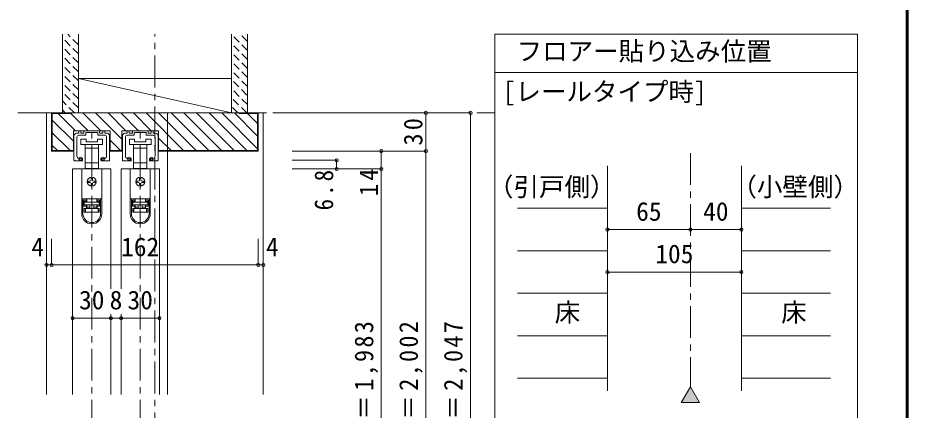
# Model space of a CAD drawing. Units: millimetres, scale not verified. Extents: x -957 to 993, y -689 to 708.
# Drawn here: x 295 to 993, y -223 to 85 of the extents above; entities that cross this region are included whole.
import ezdxf
from ezdxf.enums import TextEntityAlignment as Align

# ---------------------------------------------------------------- set-up
doc = ezdxf.new("R2010")
doc.units = ezdxf.units.MM
doc.header["$LTSCALE"] = 5
doc.header["$PDMODE"] = 32
doc.header["$PDSIZE"] = 2.5
doc.linetypes.add('CHAIN1', pattern=[8, 5, -1, 1, -1])
doc.linetypes.add('DASHED1', pattern=[1.8, 1.2, -0.6])
doc.layers.add('0-B_寸法', color=7, linetype='Continuous', lineweight=9)
doc.layers.add('F-1_枠', color=6, linetype='Continuous', lineweight=9)
doc.styles.add('ＭＳ ゴシック', font='')
doc.styles.get('ＭＳ ゴシック').set_extended_font_data('MS Gothic')

# ---------------------------------------------------------------- blocks, each defined once
blk = doc.blocks.new('01')
at = {"layer": '0-B_寸法'}
for p, q in [((-10.15, 6.02), (-10.15, 7.42)), ((-8.95, 7.72), (-9.85, 7.72)), ((-8.65, 6.02), (-8.65, 7.42)), ((-6.15, 7.42), (-6.15, 6.02)), ((-5.85, 7.72), (5.85, 7.72)), ((6.15, 7.42), (6.15, 6.02)), ((8.65, 6.02), (8.65, 7.42)), ((8.95, 7.72), (9.85, 7.72)), ((10.15, 6.02), (10.15, 7.42)), ((-14, 3.72), (-14, -15.48)), ((-12, 5.72), (-10.45, 5.72)), ((-11.65, 2.72), (-11.65, -12.157)), ((-10.15, 4.22), (-4.95, 4.22)), ((-6.45, 5.72), (-8.35, 5.72)), ((-4.65, 4.52), (-4.65, 5.92)), ((-4.35, 6.22), (-0.3, 6.22)), ((0, 6.52), (-0.3, 6.22)), ((0, 6.52), (0.3, 6.22)), ((4.35, 6.22), (0.3, 6.22)), ((4.65, 4.52), (4.65, 5.92)), ((10.15, 4.22), (4.95, 4.22)), ((6.45, 5.72), (8.35, 5.72)), ((12, 5.72), (10.45, 5.72)), ((11.65, 2.72), (11.65, -12.157)), ((14, 3.72), (14, -15.48)), ((-13.7, -15.78), (-7.45, -15.78)), ((-7.15, -15.48), (-7.15, -14.405)), ((7.15, -15.48), (7.15, -14.405)), ((13.7, -15.78), (7.45, -15.78))]:
    blk.add_line(p, q, dxfattribs=at)
for centre, radius, start, end in [((-9.85, 7.42), 0.3, 90, 180), ((-8.95, 7.42), 0.3, 0, 90), ((-5.85, 7.42), 0.3, 90, 180), ((5.85, 7.42), 0.3, 0, 90), ((8.95, 7.42), 0.3, 90, 180), ((9.85, 7.42), 0.3, 0, 90), ((-12, 3.72), 2, 90, 180), ((-10.15, 2.72), 1.5, 90, 180), ((-10.45, 6.02), 0.3, 270, 0), ((-8.35, 6.02), 0.3, 180, 270), ((-6.45, 6.02), 0.3, 270, 0), ((-4.95, 4.52), 0.3, 270, 0), ((-4.35, 5.92), 0.3, 90, 180), ((4.35, 5.92), 0.3, 0, 90), ((4.95, 4.52), 0.3, 180, 270), ((6.45, 6.02), 0.3, 180, 270), ((8.35, 6.02), 0.3, 270, 0), ((10.45, 6.02), 0.3, 180, 270), ((10.15, 2.72), 1.5, 0, 90), ((12, 3.72), 2, 0, 90), ((-9.65, -12.157), 2, 180, 253.54075), ((9.65, -12.157), 2, 286.45925, 0), ((-13.7, -15.48), 0.3, 180, 270), ((-8.8, -9.28), 5, 253.54075, 284.75682), ((-7.45, -14.405), 0.3, 0, 104.75682), ((-7.45, -15.48), 0.3, 270, 0), ((7.45, -14.405), 0.3, 75.24318, 180), ((7.45, -15.48), 0.3, 180, 270), ((8.8, -9.28), 5, 255.24318, 286.45925), ((13.7, -15.48), 0.3, 270, 0)]:
    blk.add_arc(centre, radius, start, end, dxfattribs=at)
for p in [(-8.8, -14.28), (8.8, -14.28)]:
    blk.add_point(p, dxfattribs=at)

msp = doc.modelspace()

# ---------------------------------------------------------------- linework, layer by layer
at = {"layer": '0-B_寸法'}
for p, q in [((329.631, 10.058), (329.631, 71.709)), ((342.131, 10.058), (342.131, 71.709)), ((462.131, 10.058), (462.131, 71.709)), ((474.631, 10.058), (474.631, 71.709)), ((668.631, 71.709), (952.987, 71.709)), ((668.631, 71.709), (668.631, -478.929)), ((952.987, 71.709), (952.987, -478.929)), ((462.131, 10.058), (342.131, 37.058)), ((462.131, 37.058), (342.131, 37.058)), ((668.631, 41.709), (952.987, 41.709)), ((321.131, 10.058), (483.131, 10.058)), ((321.131, -19.942), (321.131, 10.058)), ((336.131, 9.558), (321.631, 9.558)), ((321.631, -19.442), (321.631, 9.558)), ((326.365, 9.558), (339.865, -3.942)), ((336.131, 9.558), (336.131, 10.058)), ((349.764, -3.942), (336.131, 9.691)), ((462.131, 10.058), (342.131, 10.058)), ((359.664, -3.942), (345.664, 10.058)), ((376.231, -10.61), (355.563, 10.058)), ((379.463, -3.942), (365.463, 10.058)), ((389.362, -3.942), (375.362, 10.058)), ((399.262, -3.942), (385.262, 10.058)), ((424.661, -19.442), (395.161, 10.058)), ((434.561, -19.442), (405.061, 10.058)), ((412.131, 10.058), (412.131, -210.942)), ((444.46, -19.442), (414.96, 10.058)), ((454.36, -19.442), (424.86, 10.058)), ((464.259, -19.442), (434.759, 10.058)), ((474.159, -19.442), (444.659, 10.058)), ((482.631, -18.015), (454.558, 10.058)), ((482.631, -8.116), (464.458, 10.058)), ((468.131, 10.058), (468.131, 9.558)), ((468.131, 9.558), (482.631, 9.558)), ((482.631, 1.784), (474.857, 9.558)), ((482.631, -19.442), (482.631, 9.558)), ((487.131, 10.058), (483.131, 10.058)), ((483.131, -19.942), (483.131, 10.058)), ((487.131, 10.058), (487.131, -210.942)), ((649.631, 10.058), (509.631, 10.058)), ((614.631, 10.058), (614.631, -19.942)), ((649.631, -439.942), (649.631, 10.058)), ((338.231, -12.208), (321.631, 4.392)), ((335.566, -19.442), (321.631, -5.507)), ((367.031, -19.942), (367.031, -3.942)), ((405.031, -19.942), (405.031, -3.942)), ((344.131, -14.642), (344.131, -10.642)), ((344.131, -10.642), (348.131, -10.642)), ((348.131, -10.642), (348.131, -12.642)), ((348.131, -12.642), (357.131, -12.642)), ((357.131, -10.642), (361.131, -10.642)), ((357.131, -12.642), (357.131, -10.642)), ((361.131, -10.642), (361.131, -14.642)), ((375.164, -19.442), (367.031, -11.309)), ((382.131, -14.642), (382.131, -10.642)), ((382.131, -10.642), (386.131, -10.642)), ((386.131, -10.642), (386.131, -12.642)), ((386.131, -12.642), (395.131, -12.642)), ((395.131, -10.642), (399.131, -10.642)), ((395.131, -12.642), (395.131, -10.642)), ((399.131, -10.642), (399.131, -14.642)), ((414.762, -19.442), (405.031, -9.711)), ((321.131, -19.942), (338.231, -19.942)), ((325.666, -19.442), (321.631, -15.407)), ((321.631, -19.442), (338.231, -19.442)), ((352.631, -14.642), (344.131, -14.642)), ((347.381, -17.642), (347.381, -14.642)), ((352.631, -17.642), (347.381, -17.642)), ((347.381, -29.242), (347.381, -17.642)), ((361.131, -14.642), (352.631, -14.642)), ((357.881, -17.642), (352.631, -17.642)), ((357.881, -14.642), (357.881, -17.642)), ((357.881, -17.642), (357.881, -29.242)), ((367.031, -19.442), (376.231, -19.442)), ((367.031, -19.942), (376.231, -19.942)), ((390.631, -14.642), (382.131, -14.642)), ((385.381, -17.642), (385.381, -14.642)), ((390.631, -17.642), (385.381, -17.642)), ((385.381, -29.242), (385.381, -17.642)), ((399.131, -14.642), (390.631, -14.642)), ((395.881, -17.642), (390.631, -17.642)), ((395.881, -14.642), (395.881, -17.642)), ((395.881, -17.642), (395.881, -29.242)), ((482.631, -19.442), (405.031, -19.442)), ((405.031, -19.942), (483.131, -19.942)), ((614.631, -19.942), (509.631, -19.942)), ((579.631, -19.942), (579.631, -33.942)), ((614.631, -439.942), (614.631, -19.942)), ((544.631, -27.142), (509.631, -27.142)), ((544.631, -27.142), (544.631, -33.942)), ((337.631, -33.942), (337.631, -210.942)), ((337.631, -33.942), (367.631, -33.942)), ((344.731, -33.942), (344.731, -57.242)), ((344.731, -33.942), (360.531, -33.942)), ((347.381, -33.642), (347.381, -29.242)), ((347.381, -29.242), (352.631, -29.242)), ((348.631, -33.642), (347.381, -33.642)), ((348.631, -33.942), (348.631, -33.642)), ((352.631, -29.242), (357.881, -29.242)), ((357.881, -33.642), (356.631, -33.642)), ((357.881, -29.242), (357.881, -33.642)), ((360.531, -33.942), (360.531, -57.242)), ((367.631, -33.942), (367.631, -127.942)), ((375.631, -33.942), (405.631, -33.942)), ((375.631, -33.942), (375.631, -127.942)), ((382.731, -33.942), (382.731, -57.242)), ((382.731, -33.942), (398.531, -33.942)), ((385.381, -33.642), (385.381, -29.242)), ((385.381, -29.242), (390.631, -29.242)), ((386.631, -33.642), (385.381, -33.642)), ((386.631, -33.942), (386.631, -33.642)), ((390.631, -29.242), (395.881, -29.242)), ((395.881, -33.642), (394.631, -33.642)), ((395.881, -29.242), (395.881, -33.642)), ((398.531, -33.942), (398.531, -57.242)), ((405.631, -33.942), (405.631, -210.942)), ((579.631, -33.942), (509.631, -33.942)), ((579.631, -33.942), (579.631, -419.942)), ((756.965, -31.492), (756.965, -207.999)), ((861.965, -31.492), (861.965, -207.999)), ((352.131, -42.442), (352.131, -41.442)), ((353.131, -41.442), (353.131, -42.442)), ((390.131, -42.442), (390.131, -41.442)), ((391.131, -41.442), (391.131, -42.442)), ((350.131, -43.442), (351.131, -43.442)), ((351.131, -44.442), (350.131, -44.442)), ((352.131, -46.442), (352.131, -45.442)), ((353.131, -45.442), (353.131, -46.442)), ((354.131, -43.442), (355.131, -43.442)), ((355.131, -44.442), (354.131, -44.442)), ((388.131, -43.442), (389.131, -43.442)), ((389.131, -44.442), (388.131, -44.442)), ((390.131, -46.442), (390.131, -45.442)), ((391.131, -45.442), (391.131, -46.442)), ((392.131, -43.442), (393.131, -43.442)), ((393.131, -44.442), (392.131, -44.442)), ((344.731, -57.242), (344.731, -57.342)), ((344.731, -57.242), (360.531, -57.242)), ((344.731, -69.042), (344.731, -57.342)), ((345.731, -57.342), (348.431, -57.342)), ((346.531, -63.042), (346.531, -58.342)), ((348.431, -58.342), (346.531, -58.342)), ((348.431, -62.042), (346.531, -62.042)), ((346.731, -59.442), (348.631, -59.442)), ((346.731, -59.942), (346.731, -59.442)), ((347.731, -57.242), (347.731, -57.342)), ((348.431, -58.342), (348.431, -57.342)), ((348.431, -63.042), (348.431, -62.042)), ((348.631, -57.242), (348.631, -59.442)), ((348.631, -61.942), (348.631, -63.942)), ((351.131, -61.942), (351.131, -64.942)), ((354.131, -61.942), (354.131, -64.942)), ((356.631, -59.442), (356.631, -57.242)), ((356.631, -59.442), (358.531, -59.442)), ((356.631, -63.942), (356.631, -61.942)), ((356.831, -57.342), (356.831, -58.342)), ((356.831, -57.342), (359.531, -57.342)), ((358.731, -58.342), (356.831, -58.342)), ((356.831, -58.342), (356.831, -59.342)), ((356.831, -59.342), (358.731, -59.342)), ((357.531, -57.342), (357.531, -57.242)), ((358.531, -59.442), (358.531, -59.942)), ((358.731, -58.342), (358.731, -63.042)), ((359.531, -69.042), (359.531, -57.342)), ((359.531, -57.342), (360.531, -57.342)), ((360.531, -57.242), (360.531, -57.342)), ((360.531, -57.342), (360.531, -69.042)), ((382.731, -57.242), (382.731, -57.342)), ((382.731, -57.242), (398.531, -57.242)), ((382.731, -69.042), (382.731, -57.342)), ((383.731, -57.342), (386.431, -57.342)), ((384.531, -63.042), (384.531, -58.342)), ((386.431, -58.342), (384.531, -58.342)), ((386.431, -62.042), (384.531, -62.042)), ((384.731, -59.442), (386.631, -59.442)), ((384.731, -59.942), (384.731, -59.442)), ((385.731, -57.242), (385.731, -57.342)), ((386.431, -58.342), (386.431, -57.342)), ((386.431, -63.042), (386.431, -62.042)), ((386.631, -57.242), (386.631, -59.442)), ((386.631, -61.942), (386.631, -63.942)), ((389.131, -61.942), (389.131, -64.942)), ((392.131, -61.942), (392.131, -64.942)), ((394.631, -59.442), (394.631, -57.242)), ((394.631, -59.442), (396.531, -59.442)), ((394.631, -63.942), (394.631, -61.942)), ((394.831, -57.342), (394.831, -58.342)), ((394.831, -57.342), (397.531, -57.342)), ((396.731, -58.342), (394.831, -58.342)), ((394.831, -58.342), (394.831, -59.342)), ((394.831, -59.342), (396.731, -59.342)), ((395.531, -57.342), (395.531, -57.242)), ((396.531, -59.442), (396.531, -59.942)), ((396.731, -58.342), (396.731, -63.042)), ((397.531, -69.042), (397.531, -57.342)), ((397.531, -57.342), (398.531, -57.342)), ((398.531, -57.242), (398.531, -57.342)), ((398.531, -57.342), (398.531, -69.042)), ((346.531, -63.042), (348.431, -63.042)), ((346.731, -64.942), (346.731, -67.942)), ((347.731, -64.942), (346.731, -64.942)), ((346.731, -67.942), (347.731, -67.942)), ((347.731, -67.942), (347.731, -64.942)), ((357.531, -64.942), (347.731, -64.942)), ((347.731, -67.942), (357.531, -67.942)), ((348.431, -64.942), (348.431, -63.042)), ((356.631, -63.942), (354.131, -63.942)), ((356.631, -64.942), (356.631, -63.942)), ((356.831, -63.042), (358.731, -63.042)), ((356.831, -63.042), (356.831, -64.942)), ((357.531, -64.942), (357.531, -67.942)), ((358.531, -64.942), (357.531, -64.942)), ((357.531, -67.942), (358.531, -67.942)), ((358.531, -67.942), (358.531, -64.942)), ((384.531, -63.042), (386.431, -63.042)), ((384.731, -64.942), (384.731, -67.942)), ((385.731, -64.942), (384.731, -64.942)), ((384.731, -67.942), (385.731, -67.942)), ((385.731, -67.942), (385.731, -64.942)), ((395.531, -64.942), (385.731, -64.942)), ((385.731, -67.942), (395.531, -67.942)), ((386.431, -64.942), (386.431, -63.042)), ((394.631, -63.942), (392.131, -63.942)), ((394.631, -64.942), (394.631, -63.942)), ((394.831, -63.042), (396.731, -63.042)), ((394.831, -63.042), (394.831, -64.942)), ((395.531, -64.942), (395.531, -67.942)), ((396.531, -64.942), (395.531, -64.942)), ((395.531, -67.942), (396.531, -67.942)), ((396.531, -67.942), (396.531, -64.942)), ((821.965, -81.444), (756.965, -81.444)), ((861.965, -81.444), (821.965, -81.444)), ((321.131, -109.246), (321.131, -88.688)), ((483.131, -109.246), (483.131, -88.688)), ((483.131, -109.246), (321.131, -109.246)), ((861.965, -114.746), (756.965, -114.746)), ((405.631, -150.942), (337.631, -150.942)), ((367.631, -147.942), (367.631, -210.942)), ((375.631, -147.942), (375.631, -210.942)), ((821.965, -204.681), (814.828, -217.043)), ((821.965, -204.681), (829.102, -217.043)), ((814.828, -217.043), (829.102, -217.043))]:
    msp.add_line(p, q, dxfattribs=at)
at = {"layer": '0-B_寸法', "linetype": 'DASHED1'}
for p, q in [((342.131, 63.454), (333.876, 71.709)), ((474.631, 59.091), (462.131, 71.591)), ((474.631, 66.163), (469.084, 71.709)), ((342.131, 56.383), (329.631, 68.883)), ((474.631, 52.02), (462.131, 64.52)), ((342.131, 49.312), (329.631, 61.812)), ((474.631, 44.949), (462.131, 57.449)), ((342.131, 42.241), (329.631, 54.741)), ((474.631, 37.878), (462.131, 50.378)), ((342.131, 35.17), (329.631, 47.67)), ((474.631, 30.807), (462.131, 43.307)), ((342.131, 28.099), (329.631, 40.599)), ((474.309, 24.058), (462.131, 36.236)), ((342.131, 21.028), (329.631, 33.528)), ((474.659, 16.637), (462.131, 29.165)), ((342.131, 13.957), (329.631, 26.457)), ((474.167, 10.058), (462.131, 22.094)), ((338.959, 10.058), (329.631, 19.386)), ((467.096, 10.058), (462.131, 15.023)), ((331.888, 10.058), (329.631, 12.315))]:
    msp.add_line(p, q, dxfattribs=at)
at = {"layer": '0-B_寸法', "linetype": 'CHAIN1'}
for p, q in [((402.131, -449.942), (402.131, 71.709)), ((294.631, 10.058), (668.631, 10.058)), ((352.631, -439.942), (352.631, -3.942)), ((390.631, -439.942), (390.631, -3.942)), ((821.965, -21.492), (821.965, -204.681))]:
    msp.add_line(p, q, dxfattribs=at)
at = {"layer": '0-B_寸法', "color": 4}
for p, q in [((756.965, -64.794), (686.475, -64.794)), ((931.965, -64.794), (861.965, -64.794)), ((317.131, -109.246), (317.131, -88.688)), ((321.131, -109.246), (321.131, -88.688)), ((483.131, -109.246), (483.131, -88.688)), ((487.131, -109.246), (487.131, -88.688)), ((756.965, -98.095), (686.475, -98.095)), ((861.965, -98.095), (931.965, -98.095)), ((317.131, -109.246), (321.131, -109.246)), ((483.131, -109.246), (487.131, -109.246)), ((756.965, -131.396), (686.475, -131.396)), ((861.965, -131.396), (931.965, -131.396)), ((756.965, -164.698), (686.475, -164.698)), ((861.965, -164.698), (931.965, -164.698)), ((756.965, -197.999), (686.475, -197.999)), ((861.965, -197.999), (931.965, -197.999))]:
    msp.add_line(p, q, dxfattribs=at)
at = {"layer": '0-B_寸法'}
for points in [[(317.131, -210.942), (317.131, 10.058), (321.131, 10.058)], [(338.231, -19.942), (338.231, -3.942), (367.031, -3.942)], [(376.231, -19.942), (376.231, -3.942), (405.031, -3.942)], [(348.631, -33.642), (356.631, -33.642), (356.631, -33.942)], [(386.631, -33.642), (394.631, -33.642), (394.631, -33.942)], [(344.731, -57.342), (345.731, -57.342), (345.731, -69.042)], [(346.531, -59.342), (348.431, -59.342), (348.431, -58.342)], [(358.731, -62.042), (356.831, -62.042), (356.831, -63.042)], [(382.731, -57.342), (383.731, -57.342), (383.731, -69.042)], [(384.531, -59.342), (386.431, -59.342), (386.431, -58.342)], [(396.731, -62.042), (394.831, -62.042), (394.831, -63.042)], [(351.131, -63.942), (348.631, -63.942), (348.631, -64.942)], [(389.131, -63.942), (386.631, -63.942), (386.631, -64.942)]]:
    msp.add_lwpolyline(points, dxfattribs=at)
for points in [[(346.731, -61.942), (358.531, -61.942), (358.531, -59.942), (346.731, -59.942)], [(384.731, -61.942), (396.531, -61.942), (396.531, -59.942), (384.731, -59.942)]]:
    msp.add_lwpolyline(points, close=True, dxfattribs=at)
for centre in [(352.631, -43.942), (390.631, -43.942)]:
    msp.add_circle(centre, 3.5, dxfattribs=at)
for centre, radius, start, end in [((352.631, -41.442), 0.5, 90, 180), ((352.631, -41.442), 0.5, 0, 90), ((390.631, -41.442), 0.5, 90, 180), ((390.631, -41.442), 0.5, 0, 90), ((350.131, -43.942), 0.5, 90, 180), ((350.131, -43.942), 0.5, 180, 270), ((351.131, -42.442), 1, 270, 0), ((351.131, -45.442), 1, 0, 90), ((352.631, -46.442), 0.5, 180, 270), ((352.631, -46.442), 0.5, 270, 0), ((354.131, -42.442), 1, 180, 270), ((354.131, -45.442), 1, 90, 180), ((355.131, -43.942), 0.5, 0, 90), ((355.131, -43.942), 0.5, 270, 0), ((388.131, -43.942), 0.5, 90, 180), ((388.131, -43.942), 0.5, 180, 270), ((389.131, -42.442), 1, 270, 0), ((389.131, -45.442), 1, 0, 90), ((390.631, -46.442), 0.5, 180, 270), ((390.631, -46.442), 0.5, 270, 0), ((392.131, -42.442), 1, 180, 270), ((392.131, -45.442), 1, 90, 180), ((393.131, -43.942), 0.5, 0, 90), ((393.131, -43.942), 0.5, 270, 0), ((352.631, -69.042), 7.9, 180, 0), ((352.631, -69.042), 6.9, 180, 0), ((390.631, -69.042), 7.9, 180, 0), ((390.631, -69.042), 6.9, 180, 0)]:
    msp.add_arc(centre, radius, start, end, dxfattribs=at)
for p in [(614.631, 10.058), (649.631, 10.058), (579.631, -19.942), (614.631, -19.942), (544.631, -27.142), (544.631, -33.942), (579.631, -33.942), (756.965, -81.444), (821.965, -81.444), (861.965, -81.444), (317.131, -109.246), (321.131, -109.246), (483.131, -109.246), (487.131, -109.246), (756.965, -114.746), (861.965, -114.746), (337.631, -150.942), (367.631, -150.942), (375.631, -150.942), (405.631, -150.942)]:
    msp.add_point(p, dxfattribs=at)
at = {"layer": '0-B_寸法', "color": 16}
msp.add_solid([(814.828, -217.043), (821.965, -204.681), (829.102, -217.043)], dxfattribs=at)
at = {"layer": 'F-1_枠'}
for p, q in [((991.115, 707.602), (991.115, -689.065)), ((991.948, 707.602), (991.948, -689.065)), ((992.782, 707.602), (992.782, -689.065))]:
    msp.add_line(p, q, dxfattribs=at)

# ---------------------------------------------------------------- block references
at = {"layer": '0-B_寸法'}
for p in [(352.631, -11.662), (390.631, -11.662)]:
    msp.add_blockref('01', p, dxfattribs=at)

# ---------------------------------------------------------------- texts
at = {"layer": '0-B_寸法', "style": 'ＭＳ ゴシック'}
for s, p in [('フロアー貼り込み位置', (685.748, 46.709)), ('[レールタイプ時]', (674.869, 15.02)), ('（引戸側）', (663.302, -59.689)), ('（小壁側）', (854.184, -59.689)), ('65', (779.465, -78.944)), ('40', (831.965, -78.944)), ('4', (305.273, -106.746)), ('162', (375.631, -106.746)), ('4', (489.236, -106.746)), ('105', (794.465, -112.246)), ('30', (342.631, -148.442)), ('8', (366.631, -148.442)), ('30', (380.631, -148.442)), ('床', (715.595, -158.047)), ('床', (893.215, -158.047))]:
    msp.add_text(s, height=14.66, dxfattribs=at).set_placement(p, align=Align.BOTTOM_LEFT)
at = {"layer": '0-B_寸法', "char_height": 14.66, "attachment_point": 7, "rotation": 90, "style": 'ＭＳ ゴシック'}
for s, insert in [('\\T1.27;\\W0.95;30', (612.131, -15.567)), ('\\T1.27;\\W0.95;14', (577.131, -55.192)), ('\\T1.27;\\W0.9;6.8', (542.131, -66.442)), ('\\T1.19;\\W0.95;ＤＨ＝1,983', (577.131, -275.692)), ('\\T1.19;\\W0.95;枠内＝2,002', (612.131, -275.692)), ('\\T1.19;\\W0.95;枠外＝2,047', (647.131, -275.692))]:
    msp.add_mtext(s, dxfattribs=dict(at, insert=insert))

doc.saveas('drawing.dxf')
